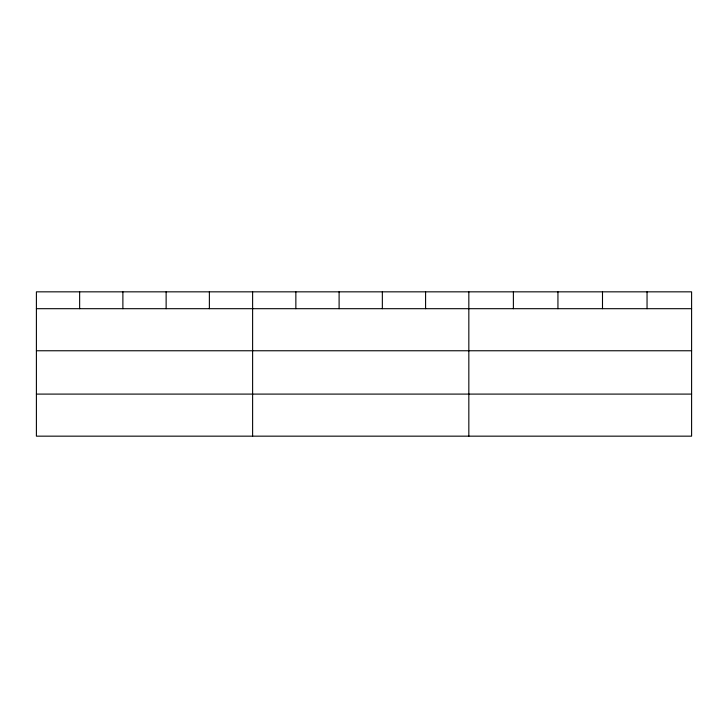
<?xml version="1.0" encoding="UTF-8"?>
<svg xmlns="http://www.w3.org/2000/svg" width="728" height="728" viewBox="0 0 728 728"><rect width="100%" height="100%" fill="white"/><g stroke="black" fill="none" stroke-linecap="round" stroke-linejoin="round"><path stroke-width="1.09" d="M691.6 350.76L691.6 291.837L36.4 291.837L36.4 436.163L691.6 436.163L691.6 350.76L36.4 350.76M36.4 308.69L691.6 308.69M36.4 394.094L691.6 394.094M647.046 291.837L647.046 308.69M602.493 291.837L602.493 308.69M557.939 291.837L557.939 308.69M513.386 291.837L513.386 308.69M468.832 291.837L468.832 436.163M425.589 291.837L425.589 308.69M382.346 291.837L382.346 308.69M339.102 291.837L339.102 308.69M295.859 291.837L295.859 308.69M252.616 291.837L252.616 436.163M209.373 291.837L209.373 308.69M166.13 291.837L166.13 308.69M122.886 291.837L122.886 308.69M79.643 291.837L79.643 308.69"/></g></svg>
